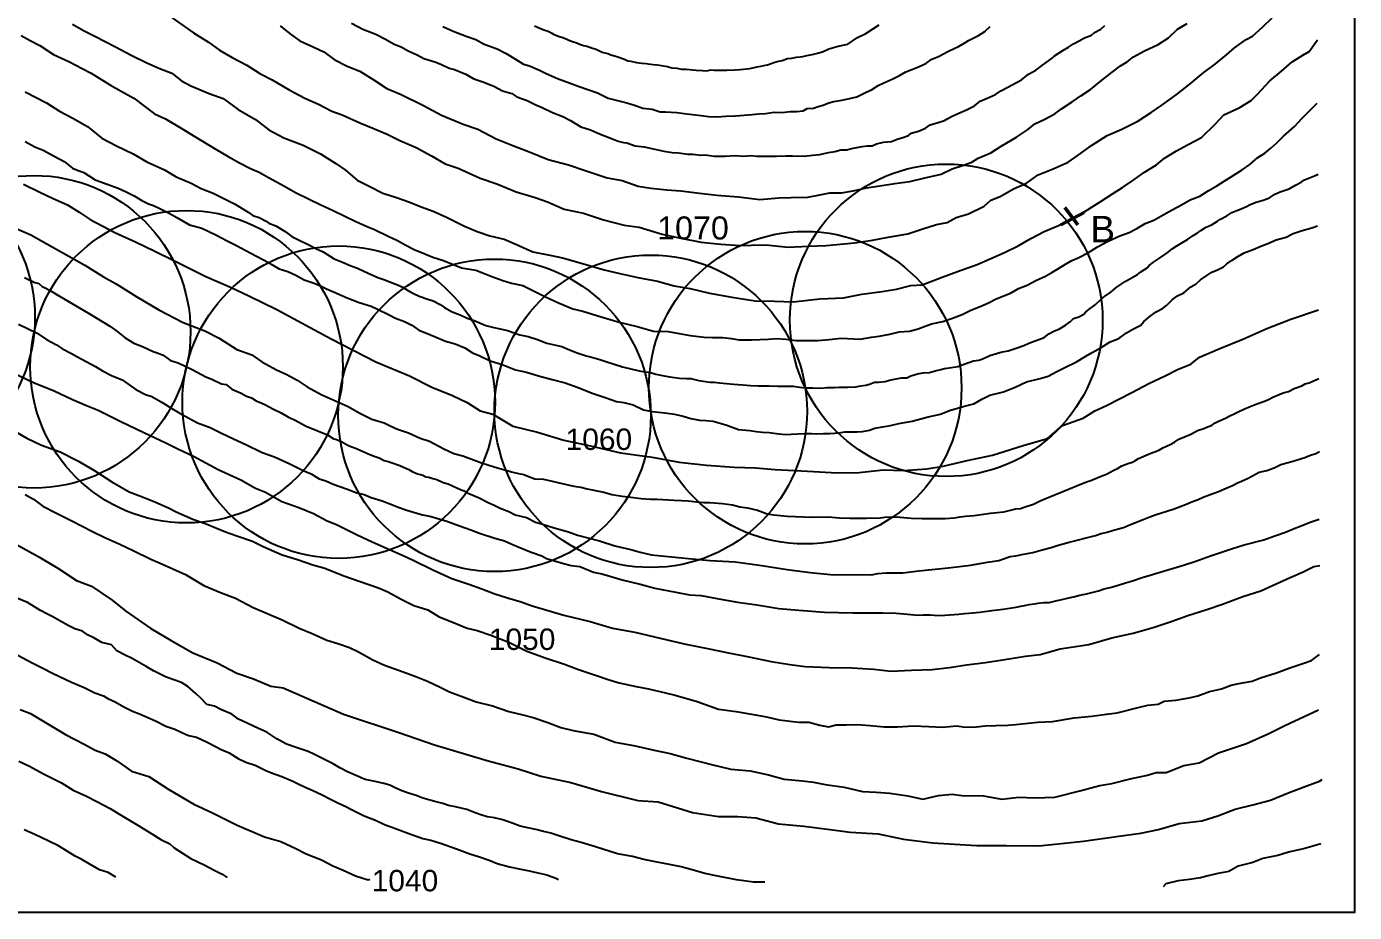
# Model space of a CAD drawing. Header units: millimetres. Extents: x 19067981 to 38137102, y 2652003 to 2652615.
# Drawn here: x 19068186.97 to 19068202.35, y 2652508.86 to 2652519.12 of the extents above; entities that cross this region are included whole.
import ezdxf

# ---------------------------------------------------------------- set-up
doc = ezdxf.new("R2010")
doc.units = ezdxf.units.MM
doc.layers.add('Layer1', color=7, linetype='Continuous', lineweight=50)
doc.styles.get("Standard").update_dxf_attribs({"font": 'arial.ttf'})

msp = doc.modelspace()

# ---------------------------------------------------------------- linework, layer by layer
for points in [[(19068173.826, 2652529.073), (19068202.345, 2652529.073), (19068202.345, 2652508.86), (19068173.826, 2652508.86), (19068173.826, 2652529.073)], [(19068187.498, 2652519.149), (19068187.626, 2652519.077), (19068187.759, 2652519.01), (19068187.999, 2652518.889), (19068188.188, 2652518.789), (19068188.352, 2652518.706), (19068188.501, 2652518.64), (19068188.65, 2652518.582), (19068188.761, 2652518.493), (19068188.871, 2652518.436), (19068189.084, 2652518.348), (19068189.243, 2652518.288), (19068189.42, 2652518.161), (19068189.617, 2652518.047), (19068189.774, 2652517.926), (19068189.947, 2652517.833), (19068190.172, 2652517.747), (19068190.371, 2652517.649), (19068190.548, 2652517.538), (19068190.66, 2652517.46), (19068190.796, 2652517.344), (19068190.943, 2652517.27), (19068191.093, 2652517.192), (19068191.252, 2652517.142), (19068191.395, 2652517.092), (19068191.537, 2652517.035), (19068191.676, 2652516.985), (19068191.831, 2652516.915), (19068192.039, 2652516.811), (19068192.187, 2652516.749), (19068192.334, 2652516.697), (19068192.497, 2652516.659), (19068192.642, 2652516.597), (19068192.83, 2652516.512), (19068193.045, 2652516.472), (19068193.174, 2652516.444), (19068193.406, 2652516.379), (19068193.657, 2652516.305), (19068193.838, 2652516.263), (19068194.045, 2652516.215), (19068194.276, 2652516.174), (19068194.468, 2652516.118), (19068194.651, 2652516.088), (19068194.876, 2652516.033), (19068195.135, 2652515.989), (19068195.404, 2652515.945), (19068195.629, 2652515.941), (19068195.846, 2652515.935), (19068196.156, 2652515.967), (19068196.429, 2652515.979), (19068196.64, 2652516.023), (19068196.875, 2652516.053), (19068197.042, 2652516.081), (19068197.208, 2652516.124), (19068197.341, 2652516.13), (19068197.572, 2652516.22), (19068197.747, 2652516.286), (19068197.976, 2652516.366), (19068198.293, 2652516.506), (19068198.451, 2652516.582), (19068198.598, 2652516.667), (19068198.753, 2652516.747), (19068198.917, 2652516.817), (19068199.076, 2652516.895), (19068199.223, 2652516.979), (19068199.4, 2652517.091), (19068199.545, 2652517.184), (19068199.661, 2652517.258), (19068199.778, 2652517.338), (19068199.915, 2652517.434), (19068200.054, 2652517.522), (19068200.145, 2652517.598), (19068200.283, 2652517.682), (19068200.418, 2652517.755), (19068200.575, 2652517.837), (19068200.731, 2652517.993), (19068200.832, 2652518.1), (19068201.011, 2652518.182), (19068201.15, 2652518.264), (19068201.222, 2652518.34), (19068201.365, 2652518.493), (19068201.5, 2652518.607), (19068201.624, 2652518.713), (19068201.749, 2652518.79), (19068201.821, 2652518.832), (19068201.918, 2652518.968)], [(19068189.906, 2652519.132), (19068190.023, 2652519.033), (19068190.133, 2652518.959), (19068190.293, 2652518.884), (19068190.409, 2652518.83), (19068190.531, 2652518.741), (19068190.682, 2652518.662), (19068190.828, 2652518.604), (19068190.981, 2652518.511), (19068191.138, 2652518.405), (19068191.304, 2652518.334), (19068191.565, 2652518.209), (19068191.774, 2652518.095), (19068192.024, 2652517.993), (19068192.194, 2652517.933), (19068192.404, 2652517.823), (19068192.597, 2652517.746), (19068192.801, 2652517.669), (19068193.008, 2652517.584), (19068193.242, 2652517.522), (19068193.458, 2652517.447), (19068193.691, 2652517.372), (19068193.866, 2652517.34), (19068194.051, 2652517.273), (19068194.197, 2652517.249), (19068194.382, 2652517.23), (19068194.543, 2652517.221), (19068194.761, 2652517.194), (19068194.962, 2652517.168), (19068195.211, 2652517.149), (19068195.459, 2652517.121), (19068195.678, 2652517.138), (19068195.824, 2652517.142), (19068196.017, 2652517.148), (19068196.154, 2652517.174), (19068196.271, 2652517.196), (19068196.406, 2652517.196), (19068196.54, 2652517.221), (19068196.694, 2652517.256), (19068196.847, 2652517.276), (19068197.022, 2652517.304), (19068197.198, 2652517.327), (19068197.356, 2652517.367), (19068197.56, 2652517.413), (19068197.688, 2652517.473), (19068197.816, 2652517.518), (19068197.916, 2652517.55), (19068197.987, 2652517.596), (19068198.133, 2652517.66), (19068198.255, 2652517.738), (19068198.433, 2652517.843), (19068198.558, 2652517.925), (19068198.642, 2652517.994), (19068198.753, 2652518.047), (19068198.874, 2652518.112), (19068198.951, 2652518.168), (19068199.078, 2652518.25), (19068199.177, 2652518.32), (19068199.287, 2652518.395), (19068199.398, 2652518.481), (19068199.538, 2652518.594), (19068199.635, 2652518.667), (19068199.715, 2652518.712), (19068199.786, 2652518.772), (19068199.914, 2652518.84), (19068200.073, 2652518.915), (19068200.192, 2652518.993), (19068200.297, 2652519.092), (19068200.409, 2652519.157)], [(19068190.729, 2652519.161), (19068190.862, 2652519.093), (19068191.013, 2652519.034), (19068191.125, 2652518.975), (19068191.226, 2652518.919), (19068191.304, 2652518.887), (19068191.387, 2652518.843), (19068191.49, 2652518.795), (19068191.567, 2652518.754), (19068191.695, 2652518.714), (19068191.767, 2652518.688), (19068191.862, 2652518.642), (19068191.923, 2652518.624), (19068192.054, 2652518.572), (19068192.149, 2652518.516), (19068192.251, 2652518.481), (19068192.378, 2652518.431), (19068192.478, 2652518.377), (19068192.589, 2652518.346), (19068192.644, 2652518.308), (19068192.765, 2652518.264), (19068192.865, 2652518.217), (19068192.937, 2652518.184), (19068193.057, 2652518.126), (19068193.178, 2652518.081), (19068193.266, 2652518.034), (19068193.388, 2652517.959), (19068193.498, 2652517.926), (19068193.602, 2652517.878), (19068193.742, 2652517.825), (19068193.82, 2652517.796), (19068193.881, 2652517.778), (19068193.92, 2652517.774), (19068194.016, 2652517.742), (19068194.119, 2652517.728), (19068194.245, 2652517.701), (19068194.348, 2652517.68), (19068194.445, 2652517.662), (19068194.519, 2652517.66), (19068194.624, 2652517.643), (19068194.685, 2652517.643), (19068194.777, 2652517.634), (19068194.826, 2652517.635), (19068194.93, 2652517.623), (19068195.058, 2652517.623), (19068195.17, 2652517.628), (19068195.275, 2652517.622), (19068195.357, 2652517.629), (19068195.423, 2652517.62), (19068195.542, 2652517.623), (19068195.652, 2652517.621), (19068195.765, 2652517.626), (19068195.837, 2652517.625), (19068195.972, 2652517.621), (19068196.069, 2652517.632), (19068196.154, 2652517.641), (19068196.256, 2652517.662), (19068196.329, 2652517.677), (19068196.398, 2652517.693), (19068196.466, 2652517.695), (19068196.52, 2652517.71), (19068196.581, 2652517.721), (19068196.643, 2652517.734), (19068196.703, 2652517.74), (19068196.76, 2652517.74), (19068196.809, 2652517.764), (19068196.891, 2652517.782), (19068196.984, 2652517.79), (19068197.051, 2652517.818), (19068197.117, 2652517.838), (19068197.18, 2652517.861), (19068197.213, 2652517.889), (19068197.295, 2652517.909), (19068197.376, 2652517.944), (19068197.431, 2652517.985), (19068197.523, 2652518.012), (19068197.596, 2652518.035), (19068197.637, 2652518.058), (19068197.685, 2652518.083), (19068197.763, 2652518.118), (19068197.852, 2652518.159), (19068197.944, 2652518.206), (19068198.011, 2652518.259), (19068198.066, 2652518.281), (19068198.117, 2652518.305), (19068198.189, 2652518.335), (19068198.251, 2652518.379), (19068198.333, 2652518.419), (19068198.382, 2652518.447), (19068198.489, 2652518.507), (19068198.57, 2652518.57), (19068198.654, 2652518.619), (19068198.732, 2652518.677), (19068198.802, 2652518.725), (19068198.847, 2652518.759), (19068198.873, 2652518.783), (19068198.967, 2652518.845), (19068199.032, 2652518.884), (19068199.093, 2652518.921), (19068199.157, 2652518.957), (19068199.219, 2652518.99), (19068199.302, 2652519.024), (19068199.335, 2652519.055), (19068199.408, 2652519.092), (19068199.455, 2652519.134)], [(19068186.907, 2652519.019), (19068187.009, 2652518.96), (19068187.12, 2652518.903), (19068187.28, 2652518.798), (19068187.463, 2652518.715), (19068187.613, 2652518.636), (19068187.714, 2652518.582), (19068187.94, 2652518.443), (19068188.065, 2652518.375), (19068188.211, 2652518.293), (19068188.448, 2652518.11), (19068188.577, 2652518.053), (19068188.757, 2652517.947), (19068188.928, 2652517.842), (19068189.151, 2652517.706), (19068189.303, 2652517.617), (19068189.433, 2652517.542), (19068189.561, 2652517.477), (19068189.66, 2652517.434), (19068189.771, 2652517.373), (19068189.955, 2652517.273), (19068190.084, 2652517.199), (19068190.24, 2652517.123), (19068190.367, 2652517.06), (19068190.518, 2652516.993), (19068190.779, 2652516.864), (19068190.918, 2652516.804), (19068190.997, 2652516.773), (19068191.154, 2652516.693), (19068191.262, 2652516.644), (19068191.361, 2652516.592), (19068191.458, 2652516.54), (19068191.58, 2652516.49), (19068191.674, 2652516.452), (19068191.796, 2652516.411), (19068192.004, 2652516.328), (19068192.172, 2652516.3), (19068192.259, 2652516.267), (19068192.356, 2652516.227), (19068192.485, 2652516.181), (19068192.584, 2652516.149), (19068192.713, 2652516.122), (19068192.846, 2652516.056), (19068192.978, 2652515.992), (19068193.127, 2652515.922), (19068193.294, 2652515.853), (19068193.411, 2652515.827), (19068193.623, 2652515.76), (19068193.831, 2652515.697), (19068194.037, 2652515.648), (19068194.229, 2652515.593), (19068194.399, 2652515.591), (19068194.653, 2652515.545), (19068194.813, 2652515.524), (19068194.912, 2652515.521), (19068195.03, 2652515.52), (19068195.131, 2652515.51), (19068195.219, 2652515.494), (19068195.363, 2652515.493), (19068195.561, 2652515.503), (19068195.649, 2652515.51), (19068195.759, 2652515.502), (19068195.879, 2652515.485), (19068195.992, 2652515.486), (19068196.13, 2652515.487), (19068196.261, 2652515.499), (19068196.4, 2652515.513), (19068196.621, 2652515.5), (19068196.751, 2652515.525), (19068196.841, 2652515.537), (19068196.964, 2652515.559), (19068197.074, 2652515.585), (19068197.191, 2652515.595), (19068197.294, 2652515.621), (19068197.374, 2652515.653), (19068197.447, 2652515.68), (19068197.577, 2652515.705), (19068197.692, 2652515.745), (19068197.804, 2652515.786), (19068197.901, 2652515.839), (19068198.01, 2652515.878), (19068198.109, 2652515.924), (19068198.197, 2652515.969), (19068198.362, 2652516.035), (19068198.456, 2652516.088), (19068198.556, 2652516.125), (19068198.665, 2652516.183), (19068198.76, 2652516.226), (19068198.842, 2652516.272), (19068198.917, 2652516.319), (19068198.998, 2652516.371), (19068199.074, 2652516.411), (19068199.145, 2652516.442), (19068199.264, 2652516.504), (19068199.371, 2652516.571), (19068199.494, 2652516.635), (19068199.63, 2652516.698), (19068199.736, 2652516.735), (19068199.826, 2652516.783), (19068199.922, 2652516.843), (19068200.022, 2652516.879), (19068200.102, 2652516.926), (19068200.234, 2652517.001), (19068200.344, 2652517.059), (19068200.443, 2652517.115), (19068200.555, 2652517.158), (19068200.653, 2652517.221), (19068200.752, 2652517.276), (19068200.836, 2652517.333), (19068200.93, 2652517.389), (19068201.046, 2652517.464), (19068201.132, 2652517.526), (19068201.227, 2652517.607), (19068201.306, 2652517.657), (19068201.376, 2652517.713), (19068201.448, 2652517.776), (19068201.525, 2652517.853), (19068201.652, 2652517.964), (19068201.741, 2652518.06), (19068201.817, 2652518.139), (19068201.915, 2652518.234)], [(19068191.789, 2652519.124), (19068191.909, 2652519.068), (19068192.059, 2652519.012), (19068192.169, 2652518.972), (19068192.268, 2652518.918), (19068192.416, 2652518.864), (19068192.522, 2652518.81), (19068192.628, 2652518.745), (19068192.722, 2652518.688), (19068192.791, 2652518.667), (19068192.906, 2652518.616), (19068192.985, 2652518.579), (19068193.118, 2652518.521), (19068193.261, 2652518.465), (19068193.369, 2652518.429), (19068193.469, 2652518.394), (19068193.578, 2652518.353), (19068193.658, 2652518.315), (19068193.701, 2652518.293), (19068193.794, 2652518.268), (19068193.921, 2652518.237), (19068194.021, 2652518.209), (19068194.103, 2652518.179), (19068194.211, 2652518.164), (19068194.304, 2652518.135), (19068194.365, 2652518.135), (19068194.499, 2652518.125), (19068194.613, 2652518.11), (19068194.781, 2652518.091), (19068194.865, 2652518.082), (19068194.96, 2652518.078), (19068195.066, 2652518.083), (19068195.177, 2652518.088), (19068195.276, 2652518.097), (19068195.369, 2652518.105), (19068195.448, 2652518.11), (19068195.524, 2652518.116), (19068195.625, 2652518.132), (19068195.716, 2652518.128), (19068195.809, 2652518.139), (19068195.887, 2652518.14), (19068195.962, 2652518.146), (19068196.007, 2652518.173), (19068196.08, 2652518.179), (19068196.136, 2652518.197), (19068196.192, 2652518.212), (19068196.246, 2652518.234), (19068196.314, 2652518.255), (19068196.39, 2652518.266), (19068196.484, 2652518.285), (19068196.581, 2652518.307), (19068196.69, 2652518.363), (19068196.754, 2652518.39), (19068196.831, 2652518.439), (19068196.897, 2652518.472), (19068196.999, 2652518.518), (19068197.077, 2652518.556), (19068197.149, 2652518.599), (19068197.219, 2652518.625), (19068197.297, 2652518.657), (19068197.383, 2652518.694), (19068197.451, 2652518.745), (19068197.527, 2652518.774), (19068197.588, 2652518.808), (19068197.643, 2652518.837), (19068197.711, 2652518.87), (19068197.76, 2652518.893), (19068197.834, 2652518.932), (19068197.875, 2652518.962), (19068197.938, 2652518.99), (19068197.993, 2652519.02), (19068198.066, 2652519.067), (19068198.127, 2652519.124)], [(19068192.849, 2652519.129), (19068192.875, 2652519.118), (19068192.918, 2652519.101), (19068192.971, 2652519.082), (19068192.997, 2652519.071), (19068193.022, 2652519.06), (19068193.051, 2652519.046), (19068193.071, 2652519.036), (19068193.134, 2652519.008), (19068193.167, 2652518.998), (19068193.215, 2652518.982), (19068193.238, 2652518.97), (19068193.267, 2652518.959), (19068193.302, 2652518.947), (19068193.328, 2652518.938), (19068193.382, 2652518.916), (19068193.418, 2652518.904), (19068193.446, 2652518.898), (19068193.492, 2652518.883), (19068193.521, 2652518.872), (19068193.553, 2652518.865), (19068193.58, 2652518.854), (19068193.633, 2652518.827), (19068193.663, 2652518.817), (19068193.7, 2652518.81), (19068193.734, 2652518.796), (19068193.776, 2652518.784), (19068193.803, 2652518.776), (19068193.881, 2652518.747), (19068193.906, 2652518.736), (19068193.931, 2652518.725), (19068193.966, 2652518.721), (19068194.032, 2652518.706), (19068194.06, 2652518.704), (19068194.094, 2652518.698), (19068194.142, 2652518.695), (19068194.168, 2652518.691), (19068194.223, 2652518.684), (19068194.269, 2652518.679), (19068194.297, 2652518.674), (19068194.39, 2652518.658), (19068194.44, 2652518.646), (19068194.497, 2652518.64), (19068194.554, 2652518.629), (19068194.607, 2652518.628), (19068194.723, 2652518.619), (19068194.795, 2652518.613), (19068194.846, 2652518.61), (19068194.891, 2652518.621), (19068194.929, 2652518.619), (19068195.078, 2652518.618), (19068195.168, 2652518.621), (19068195.23, 2652518.625), (19068195.345, 2652518.635), (19068195.429, 2652518.654), (19068195.47, 2652518.665), (19068195.506, 2652518.67), (19068195.548, 2652518.68), (19068195.59, 2652518.695), (19068195.609, 2652518.703), (19068195.66, 2652518.719), (19068195.718, 2652518.73), (19068195.778, 2652518.751), (19068195.829, 2652518.757), (19068195.882, 2652518.766), (19068195.928, 2652518.77), (19068195.958, 2652518.774), (19068196.005, 2652518.787), (19068196.066, 2652518.798), (19068196.127, 2652518.813), (19068196.185, 2652518.828), (19068196.259, 2652518.866), (19068196.365, 2652518.897), (19068196.479, 2652518.918), (19068196.592, 2652518.994), (19068196.687, 2652519.041), (19068196.776, 2652519.1), (19068196.841, 2652519.141)], [(19068186.951, 2652518.366), (19068187.199, 2652518.237), (19068187.349, 2652518.143), (19068187.502, 2652518.063), (19068187.673, 2652517.965), (19068187.841, 2652517.829), (19068188.008, 2652517.74), (19068188.203, 2652517.649), (19068188.361, 2652517.556), (19068188.565, 2652517.461), (19068188.701, 2652517.38), (19068188.873, 2652517.307), (19068188.988, 2652517.245), (19068189.13, 2652517.192), (19068189.274, 2652517.12), (19068189.383, 2652517.066), (19068189.466, 2652517.015), (19068189.534, 2652516.973), (19068189.588, 2652516.935), (19068189.662, 2652516.91), (19068189.734, 2652516.872), (19068189.774, 2652516.846), (19068189.854, 2652516.813), (19068189.963, 2652516.747), (19068190.039, 2652516.692), (19068190.111, 2652516.654), (19068190.23, 2652516.599), (19068190.324, 2652516.549), (19068190.401, 2652516.511), (19068190.528, 2652516.433), (19068190.626, 2652516.395), (19068190.716, 2652516.354), (19068190.801, 2652516.323), (19068190.873, 2652516.288), (19068190.957, 2652516.25), (19068191.037, 2652516.216), (19068191.104, 2652516.193), (19068191.192, 2652516.156), (19068191.264, 2652516.13), (19068191.325, 2652516.104), (19068191.381, 2652516.069), (19068191.44, 2652516.035), (19068191.513, 2652515.999), (19068191.615, 2652515.965), (19068191.678, 2652515.946), (19068191.759, 2652515.904), (19068191.809, 2652515.869), (19068191.895, 2652515.818), (19068191.989, 2652515.784), (19068192.069, 2652515.744), (19068192.15, 2652515.716), (19068192.286, 2652515.66), (19068192.379, 2652515.638), (19068192.454, 2652515.621), (19068192.536, 2652515.602), (19068192.681, 2652515.553), (19068192.777, 2652515.532), (19068192.885, 2652515.496), (19068192.991, 2652515.456), (19068193.166, 2652515.418), (19068193.256, 2652515.378), (19068193.344, 2652515.344), (19068193.447, 2652515.307), (19068193.525, 2652515.288), (19068193.608, 2652515.267), (19068193.688, 2652515.24), (19068193.761, 2652515.217), (19068193.869, 2652515.182), (19068193.982, 2652515.155), (19068194.083, 2652515.131), (19068194.192, 2652515.117), (19068194.253, 2652515.097), (19068194.353, 2652515.078), (19068194.416, 2652515.064), (19068194.529, 2652515.049), (19068194.605, 2652515.046), (19068194.661, 2652515.044), (19068194.752, 2652515.021), (19068194.881, 2652515.004), (19068194.932, 2652515.003), (19068194.992, 2652514.995), (19068195.075, 2652514.987), (19068195.155, 2652514.98), (19068195.263, 2652514.971), (19068195.35, 2652514.965), (19068195.441, 2652514.96), (19068195.525, 2652514.961), (19068195.567, 2652514.96), (19068195.668, 2652514.958), (19068195.754, 2652514.957), (19068195.85, 2652514.957), (19068195.917, 2652514.944), (19068195.984, 2652514.939), (19068196.074, 2652514.936), (19068196.166, 2652514.933), (19068196.238, 2652514.943), (19068196.324, 2652514.941), (19068196.377, 2652514.944), (19068196.478, 2652514.945), (19068196.571, 2652514.948), (19068196.627, 2652514.961), (19068196.686, 2652514.97), (19068196.728, 2652514.981), (19068196.787, 2652515.003), (19068196.835, 2652515.002), (19068196.909, 2652515.009), (19068196.962, 2652515.026), (19068197.017, 2652515.037), (19068197.1, 2652515.053), (19068197.162, 2652515.055), (19068197.206, 2652515.078), (19068197.285, 2652515.1), (19068197.345, 2652515.11), (19068197.424, 2652515.116), (19068197.49, 2652515.136), (19068197.556, 2652515.151), (19068197.599, 2652515.163), (19068197.68, 2652515.172), (19068197.754, 2652515.186), (19068197.815, 2652515.209), (19068197.878, 2652515.23), (19068197.934, 2652515.252), (19068197.994, 2652515.258), (19068198.05, 2652515.277), (19068198.123, 2652515.311), (19068198.2, 2652515.334), (19068198.266, 2652515.353), (19068198.336, 2652515.367), (19068198.44, 2652515.401), (19068198.517, 2652515.429), (19068198.567, 2652515.452), (19068198.607, 2652515.468), (19068198.691, 2652515.497), (19068198.753, 2652515.519), (19068198.807, 2652515.564), (19068198.863, 2652515.592), (19068198.929, 2652515.622), (19068198.999, 2652515.663), (19068199.052, 2652515.703), (19068199.093, 2652515.741), (19068199.154, 2652515.76), (19068199.213, 2652515.792), (19068199.233, 2652515.816), (19068199.284, 2652515.855), (19068199.341, 2652515.899), (19068199.411, 2652515.966), (19068199.452, 2652515.997), (19068199.525, 2652516.047), (19068199.583, 2652516.096), (19068199.644, 2652516.138), (19068199.691, 2652516.169), (19068199.771, 2652516.215), (19068199.834, 2652516.25), (19068199.87, 2652516.282), (19068199.943, 2652516.329), (19068199.966, 2652516.356), (19068200.02, 2652516.392), (19068200.087, 2652516.439), (19068200.148, 2652516.482), (19068200.189, 2652516.51), (19068200.234, 2652516.546), (19068200.29, 2652516.582), (19068200.348, 2652516.616), (19068200.411, 2652516.657), (19068200.478, 2652516.702), (19068200.525, 2652516.728), (19068200.565, 2652516.76), (19068200.621, 2652516.796), (19068200.698, 2652516.831), (19068200.76, 2652516.867), (19068200.794, 2652516.892), (19068200.867, 2652516.929), (19068200.924, 2652516.969), (19068200.982, 2652516.99), (19068201.035, 2652517.011), (19068201.097, 2652517.039), (19068201.136, 2652517.062), (19068201.206, 2652517.088), (19068201.289, 2652517.112), (19068201.361, 2652517.139), (19068201.425, 2652517.182), (19068201.485, 2652517.207), (19068201.588, 2652517.244), (19068201.664, 2652517.285), (19068201.729, 2652517.319), (19068201.766, 2652517.348), (19068201.883, 2652517.392), (19068201.925, 2652517.413)], [(19068186.953, 2652517.79), (19068187.065, 2652517.729), (19068187.159, 2652517.69), (19068187.297, 2652517.616), (19068187.403, 2652517.558), (19068187.501, 2652517.483), (19068187.567, 2652517.456), (19068187.632, 2652517.431), (19068187.764, 2652517.347), (19068187.901, 2652517.295), (19068188.029, 2652517.249), (19068188.115, 2652517.21), (19068188.213, 2652517.161), (19068188.303, 2652517.108), (19068188.38, 2652517.069), (19068188.436, 2652517.049), (19068188.51, 2652517.014), (19068188.612, 2652516.964), (19068188.706, 2652516.911), (19068188.853, 2652516.826), (19068188.996, 2652516.788), (19068189.159, 2652516.71), (19068189.291, 2652516.64), (19068189.392, 2652516.592), (19068189.506, 2652516.529), (19068189.621, 2652516.465), (19068189.728, 2652516.414), (19068189.809, 2652516.367), (19068189.894, 2652516.315), (19068189.992, 2652516.284), (19068190.087, 2652516.242), (19068190.183, 2652516.19), (19068190.3, 2652516.148), (19068190.378, 2652516.117), (19068190.44, 2652516.083), (19068190.521, 2652516.049), (19068190.679, 2652515.98), (19068190.82, 2652515.926), (19068190.96, 2652515.884), (19068191.033, 2652515.847), (19068191.158, 2652515.786), (19068191.242, 2652515.745), (19068191.345, 2652515.707), (19068191.429, 2652515.665), (19068191.512, 2652515.606), (19068191.6, 2652515.57), (19068191.692, 2652515.532), (19068191.819, 2652515.479), (19068191.931, 2652515.446), (19068192.043, 2652515.399), (19068192.13, 2652515.343), (19068192.218, 2652515.308), (19068192.335, 2652515.25), (19068192.427, 2652515.224), (19068192.495, 2652515.199), (19068192.629, 2652515.146), (19068192.756, 2652515.12), (19068192.895, 2652515.076), (19068193.053, 2652515.035), (19068193.206, 2652514.996), (19068193.357, 2652514.941), (19068193.518, 2652514.875), (19068193.668, 2652514.827), (19068193.798, 2652514.781), (19068193.886, 2652514.767), (19068193.991, 2652514.739), (19068194.112, 2652514.683), (19068194.214, 2652514.662), (19068194.358, 2652514.646), (19068194.47, 2652514.631), (19068194.572, 2652514.608), (19068194.659, 2652514.583), (19068194.762, 2652514.561), (19068194.837, 2652514.558), (19068194.917, 2652514.552), (19068195.077, 2652514.504), (19068195.214, 2652514.454), (19068195.343, 2652514.444), (19068195.416, 2652514.433), (19068195.491, 2652514.423), (19068195.566, 2652514.419), (19068195.68, 2652514.406), (19068195.761, 2652514.395), (19068195.824, 2652514.4), (19068195.899, 2652514.405), (19068195.982, 2652514.408), (19068196.058, 2652514.407), (19068196.11, 2652514.404), (19068196.198, 2652514.41), (19068196.269, 2652514.409), (19068196.378, 2652514.417), (19068196.445, 2652514.428), (19068196.512, 2652514.426), (19068196.585, 2652514.427), (19068196.648, 2652514.433), (19068196.729, 2652514.446), (19068196.792, 2652514.472), (19068196.881, 2652514.486), (19068196.973, 2652514.501), (19068197.068, 2652514.525), (19068197.223, 2652514.551), (19068197.407, 2652514.601), (19068197.552, 2652514.632), (19068197.654, 2652514.673), (19068197.814, 2652514.722), (19068197.936, 2652514.751), (19068198.029, 2652514.806), (19068198.123, 2652514.851), (19068198.281, 2652514.89), (19068198.415, 2652514.944), (19068198.548, 2652515.007), (19068198.705, 2652515.044), (19068198.799, 2652515.071), (19068198.9, 2652515.128), (19068198.991, 2652515.174), (19068199.127, 2652515.24), (19068199.233, 2652515.305), (19068199.307, 2652515.346), (19068199.411, 2652515.406), (19068199.518, 2652515.469), (19068199.616, 2652515.508), (19068199.707, 2652515.573), (19068199.788, 2652515.622), (19068199.871, 2652515.665), (19068199.906, 2652515.706), (19068199.981, 2652515.769), (19068200.048, 2652515.819), (19068200.121, 2652515.856), (19068200.169, 2652515.89), (19068200.235, 2652515.956), (19068200.297, 2652516.002), (19068200.371, 2652516.038), (19068200.449, 2652516.106), (19068200.514, 2652516.142), (19068200.564, 2652516.189), (19068200.635, 2652516.239), (19068200.693, 2652516.279), (19068200.76, 2652516.306), (19068200.829, 2652516.341), (19068200.867, 2652516.373), (19068200.928, 2652516.416), (19068200.996, 2652516.457), (19068201.069, 2652516.5), (19068201.174, 2652516.541), (19068201.263, 2652516.577), (19068201.342, 2652516.61), (19068201.439, 2652516.65), (19068201.555, 2652516.681), (19068201.637, 2652516.724), (19068201.74, 2652516.761), (19068201.85, 2652516.79), (19068201.917, 2652516.813)], [(19068186.778, 2652516.814), (19068187.019, 2652516.711), (19068187.265, 2652516.571), (19068187.456, 2652516.463), (19068187.642, 2652516.36), (19068187.857, 2652516.223), (19068188.006, 2652516.142), (19068188.246, 2652515.991), (19068188.501, 2652515.842), (19068188.782, 2652515.696), (19068189.034, 2652515.599), (19068189.198, 2652515.514), (19068189.402, 2652515.383), (19068189.576, 2652515.32), (19068189.691, 2652515.24), (19068189.863, 2652515.146), (19068189.983, 2652515.091), (19068190.1, 2652515.025), (19068190.218, 2652514.948), (19068190.378, 2652514.86), (19068190.692, 2652514.723), (19068190.82, 2652514.649), (19068190.967, 2652514.575), (19068191.107, 2652514.532), (19068191.18, 2652514.499), (19068191.263, 2652514.457), (19068191.391, 2652514.415), (19068191.527, 2652514.356), (19068191.633, 2652514.318), (19068191.8, 2652514.231), (19068191.916, 2652514.178), (19068192.02, 2652514.148), (19068192.145, 2652514.104), (19068192.237, 2652514.067), (19068192.384, 2652514.023), (19068192.583, 2652513.963), (19068192.666, 2652513.946), (19068192.727, 2652513.934), (19068192.792, 2652513.905), (19068192.854, 2652513.883), (19068192.955, 2652513.878), (19068193.221, 2652513.819), (19068193.305, 2652513.799), (19068193.387, 2652513.785), (19068193.46, 2652513.767), (19068193.654, 2652513.729), (19068193.744, 2652513.701), (19068193.866, 2652513.681), (19068193.967, 2652513.672), (19068194.086, 2652513.656), (19068194.192, 2652513.647), (19068194.269, 2652513.647), (19068194.466, 2652513.635), (19068194.551, 2652513.634), (19068194.631, 2652513.63), (19068194.731, 2652513.617), (19068194.81, 2652513.608), (19068194.882, 2652513.608), (19068195.028, 2652513.596), (19068195.144, 2652513.582), (19068195.229, 2652513.558), (19068195.317, 2652513.548), (19068195.432, 2652513.522), (19068195.546, 2652513.477), (19068195.622, 2652513.465), (19068195.776, 2652513.452), (19068196.059, 2652513.44), (19068196.256, 2652513.442), (19068196.378, 2652513.431), (19068196.501, 2652513.427), (19068196.604, 2652513.428), (19068196.693, 2652513.429), (19068196.853, 2652513.432), (19068196.906, 2652513.44), (19068197.041, 2652513.442), (19068197.213, 2652513.427), (19068197.337, 2652513.423), (19068197.537, 2652513.424), (19068197.604, 2652513.425), (19068197.709, 2652513.432), (19068197.778, 2652513.443), (19068197.84, 2652513.45), (19068197.943, 2652513.46), (19068198.132, 2652513.486), (19068198.284, 2652513.501), (19068198.422, 2652513.536), (19068198.479, 2652513.541), (19068198.531, 2652513.558), (19068198.629, 2652513.59), (19068198.706, 2652513.629), (19068198.778, 2652513.658), (19068198.968, 2652513.736), (19068199.183, 2652513.825), (19068199.254, 2652513.851), (19068199.293, 2652513.864), (19068199.392, 2652513.905), (19068199.432, 2652513.921), (19068199.475, 2652513.938), (19068199.559, 2652513.982), (19068199.603, 2652514.003), (19068199.653, 2652514.034), (19068199.731, 2652514.064), (19068199.773, 2652514.077), (19068199.802, 2652514.092), (19068199.845, 2652514.119), (19068199.961, 2652514.17), (19068200.005, 2652514.187), (19068200.035, 2652514.198), (19068200.086, 2652514.22), (19068200.128, 2652514.244), (19068200.211, 2652514.281), (19068200.26, 2652514.309), (19068200.313, 2652514.342), (19068200.379, 2652514.369), (19068200.452, 2652514.4), (19068200.502, 2652514.429), (19068200.526, 2652514.444), (19068200.602, 2652514.466), (19068200.643, 2652514.484), (19068200.688, 2652514.501), (19068200.731, 2652514.532), (19068200.756, 2652514.545), (19068200.799, 2652514.562), (19068200.826, 2652514.573), (19068200.858, 2652514.591), (19068200.895, 2652514.609), (19068200.959, 2652514.64), (19068200.999, 2652514.661), (19068201.065, 2652514.691), (19068201.138, 2652514.722), (19068201.176, 2652514.738), (19068201.237, 2652514.758), (19068201.314, 2652514.787), (19068201.358, 2652514.807), (19068201.401, 2652514.828), (19068201.472, 2652514.859), (19068201.518, 2652514.88), (19068201.58, 2652514.896), (19068201.649, 2652514.929), (19068201.735, 2652514.959), (19068201.776, 2652514.985), (19068201.79, 2652514.988), (19068201.821, 2652514.997), (19068201.856, 2652515.012), (19068201.932, 2652515.046)], [(19068186.942, 2652516.217), (19068187.063, 2652516.156), (19068187.109, 2652516.145), (19068187.148, 2652516.11), (19068187.192, 2652516.093), (19068187.26, 2652516.054), (19068187.328, 2652516.011), (19068187.527, 2652515.896), (19068187.684, 2652515.801), (19068187.933, 2652515.651), (19068188.013, 2652515.592), (19068188.109, 2652515.517), (19068188.21, 2652515.454), (19068188.31, 2652515.416), (19068188.434, 2652515.358), (19068188.492, 2652515.339), (19068188.551, 2652515.316), (19068188.636, 2652515.254), (19068188.673, 2652515.244), (19068188.722, 2652515.228), (19068188.798, 2652515.193), (19068188.894, 2652515.146), (19068189.042, 2652515.064), (19068189.114, 2652515.038), (19068189.224, 2652514.985), (19068189.281, 2652514.977), (19068189.346, 2652514.922), (19068189.452, 2652514.876), (19068189.516, 2652514.842), (19068189.573, 2652514.821), (19068189.625, 2652514.787), (19068189.694, 2652514.758), (19068189.733, 2652514.741), (19068189.819, 2652514.694), (19068189.915, 2652514.647), (19068190, 2652514.599), (19068190.071, 2652514.566), (19068190.207, 2652514.494), (19068190.453, 2652514.394), (19068190.518, 2652514.352), (19068190.568, 2652514.336), (19068190.635, 2652514.303), (19068190.689, 2652514.273), (19068190.723, 2652514.259), (19068190.787, 2652514.233), (19068190.84, 2652514.212), (19068190.941, 2652514.165), (19068191.003, 2652514.141), (19068191.052, 2652514.126), (19068191.108, 2652514.097), (19068191.155, 2652514.085), (19068191.201, 2652514.067), (19068191.29, 2652514.039), (19068191.334, 2652514.02), (19068191.394, 2652513.992), (19068191.433, 2652513.97), (19068191.493, 2652513.943), (19068191.556, 2652513.927), (19068191.592, 2652513.906), (19068191.628, 2652513.903), (19068191.672, 2652513.889), (19068191.72, 2652513.875), (19068191.793, 2652513.84), (19068191.851, 2652513.824), (19068191.902, 2652513.803), (19068191.952, 2652513.781), (19068191.999, 2652513.756), (19068192.036, 2652513.744), (19068192.063, 2652513.729), (19068192.089, 2652513.715), (19068192.209, 2652513.665), (19068192.312, 2652513.61), (19068192.381, 2652513.58), (19068192.454, 2652513.544), (19068192.552, 2652513.503), (19068192.626, 2652513.466), (19068192.757, 2652513.434), (19068192.862, 2652513.381), (19068192.931, 2652513.363), (19068193.077, 2652513.317), (19068193.242, 2652513.271), (19068193.349, 2652513.232), (19068193.602, 2652513.166), (19068193.78, 2652513.109), (19068193.965, 2652513.063), (19068194.073, 2652513.035), (19068194.203, 2652513.003), (19068194.632, 2652512.962), (19068194.883, 2652512.939), (19068195.172, 2652512.923), (19068195.455, 2652512.882), (19068195.774, 2652512.833), (19068196.044, 2652512.799), (19068196.278, 2652512.776), (19068196.754, 2652512.772), (19068196.824, 2652512.785), (19068196.922, 2652512.795), (19068197.115, 2652512.796), (19068197.301, 2652512.816), (19068197.414, 2652512.831), (19068197.565, 2652512.843), (19068197.676, 2652512.855), (19068197.899, 2652512.884), (19068198.097, 2652512.917), (19068198.227, 2652512.937), (19068198.359, 2652512.982), (19068198.425, 2652512.992), (19068198.494, 2652513.006), (19068198.621, 2652513.03), (19068198.729, 2652513.06), (19068198.833, 2652513.088), (19068198.903, 2652513.111), (19068199.041, 2652513.149), (19068199.347, 2652513.227), (19068199.412, 2652513.252), (19068199.48, 2652513.265), (19068199.556, 2652513.287), (19068199.612, 2652513.303), (19068199.681, 2652513.324), (19068199.732, 2652513.345), (19068199.898, 2652513.413), (19068199.976, 2652513.443), (19068200.05, 2652513.47), (19068200.173, 2652513.509), (19068200.257, 2652513.537), (19068200.407, 2652513.594), (19068200.451, 2652513.614), (19068200.537, 2652513.645), (19068200.601, 2652513.673), (19068200.769, 2652513.738), (19068200.858, 2652513.775), (19068200.934, 2652513.808), (19068200.991, 2652513.838), (19068201.036, 2652513.858), (19068201.113, 2652513.891), (19068201.243, 2652513.959), (19068201.33, 2652513.979), (19068201.415, 2652514.01), (19068201.494, 2652514.048), (19068201.561, 2652514.067), (19068201.619, 2652514.084), (19068201.771, 2652514.132), (19068201.824, 2652514.154), (19068201.897, 2652514.177), (19068201.939, 2652514.201)], [(19068186.874, 2652515.675), (19068187.092, 2652515.569), (19068187.198, 2652515.499), (19068187.314, 2652515.435), (19068187.382, 2652515.391), (19068187.489, 2652515.335), (19068187.551, 2652515.3), (19068187.767, 2652515.184), (19068187.848, 2652515.134), (19068187.952, 2652515.079), (19068188.076, 2652515.029), (19068188.232, 2652514.92), (19068188.345, 2652514.859), (19068188.418, 2652514.838), (19068188.544, 2652514.763), (19068188.649, 2652514.697), (19068188.717, 2652514.659), (19068188.803, 2652514.608), (19068188.949, 2652514.533), (19068189.092, 2652514.477), (19068189.217, 2652514.415), (19068189.363, 2652514.345), (19068189.507, 2652514.281), (19068189.696, 2652514.19), (19068189.838, 2652514.14), (19068190.016, 2652514.059), (19068190.169, 2652513.981), (19068190.265, 2652513.94), (19068190.355, 2652513.885), (19068190.432, 2652513.862), (19068190.518, 2652513.823), (19068190.672, 2652513.766), (19068190.793, 2652513.721), (19068190.877, 2652513.7), (19068190.959, 2652513.666), (19068191.084, 2652513.629), (19068191.204, 2652513.582), (19068191.271, 2652513.555), (19068191.373, 2652513.522), (19068191.552, 2652513.466), (19068191.636, 2652513.45), (19068191.833, 2652513.393), (19068191.982, 2652513.338), (19068192.114, 2652513.291), (19068192.214, 2652513.255), (19068192.391, 2652513.197), (19068192.503, 2652513.164), (19068192.589, 2652513.125), (19068192.662, 2652513.094), (19068192.81, 2652513.032), (19068192.934, 2652512.99), (19068192.987, 2652512.962), (19068193.041, 2652512.945), (19068193.184, 2652512.903), (19068193.274, 2652512.879), (19068193.376, 2652512.868), (19068193.533, 2652512.804), (19068193.628, 2652512.781), (19068193.721, 2652512.756), (19068193.865, 2652512.712), (19068194.074, 2652512.664), (19068194.244, 2652512.615), (19068194.487, 2652512.572), (19068194.643, 2652512.54), (19068194.779, 2652512.53), (19068194.986, 2652512.495), (19068195.202, 2652512.453), (19068195.425, 2652512.423), (19068195.678, 2652512.381), (19068195.909, 2652512.361), (19068196.21, 2652512.337), (19068196.538, 2652512.33), (19068196.681, 2652512.331), (19068196.883, 2652512.331), (19068197.04, 2652512.327), (19068197.169, 2652512.314), (19068197.286, 2652512.304), (19068197.35, 2652512.308), (19068197.43, 2652512.307), (19068197.526, 2652512.302), (19068197.603, 2652512.305), (19068197.765, 2652512.315), (19068197.83, 2652512.324), (19068197.878, 2652512.327), (19068198.006, 2652512.337), (19068198.146, 2652512.357), (19068198.276, 2652512.375), (19068198.426, 2652512.397), (19068198.481, 2652512.408), (19068198.543, 2652512.42), (19068198.58, 2652512.428), (19068198.636, 2652512.434), (19068198.681, 2652512.443), (19068198.747, 2652512.449), (19068198.81, 2652512.451), (19068198.903, 2652512.473), (19068198.943, 2652512.481), (19068199.036, 2652512.506), (19068199.09, 2652512.518), (19068199.166, 2652512.536), (19068199.244, 2652512.551), (19068199.381, 2652512.586), (19068199.448, 2652512.61), (19068199.532, 2652512.629), (19068199.609, 2652512.652), (19068199.694, 2652512.677), (19068199.774, 2652512.702), (19068199.886, 2652512.739), (19068199.981, 2652512.769), (19068200.068, 2652512.793), (19068200.365, 2652512.884), (19068200.507, 2652512.93), (19068200.677, 2652512.99), (19068200.817, 2652513.039), (19068200.921, 2652513.072), (19068201.068, 2652513.119), (19068201.294, 2652513.178), (19068201.422, 2652513.223), (19068201.546, 2652513.264), (19068201.649, 2652513.308), (19068201.728, 2652513.338), (19068201.833, 2652513.383), (19068201.936, 2652513.416)], [(19068186.645, 2652515.189), (19068187.048, 2652515.001), (19068187.286, 2652514.902), (19068187.499, 2652514.802), (19068187.66, 2652514.732), (19068187.795, 2652514.677), (19068188.058, 2652514.546), (19068188.326, 2652514.419), (19068188.581, 2652514.299), (19068188.72, 2652514.229), (19068188.899, 2652514.147), (19068189.186, 2652513.993), (19068189.45, 2652513.872), (19068189.618, 2652513.774), (19068189.735, 2652513.73), (19068189.924, 2652513.619), (19068190.121, 2652513.551), (19068190.292, 2652513.482), (19068190.45, 2652513.398), (19068190.556, 2652513.355), (19068190.798, 2652513.235), (19068190.971, 2652513.153), (19068191.172, 2652513.064), (19068191.335, 2652512.993), (19068191.446, 2652512.94), (19068191.673, 2652512.828), (19068191.893, 2652512.73), (19068192.088, 2652512.662), (19068192.241, 2652512.609), (19068192.39, 2652512.552), (19068192.536, 2652512.506), (19068192.695, 2652512.458), (19068192.822, 2652512.413), (19068193.189, 2652512.304), (19068193.496, 2652512.231), (19068193.753, 2652512.152), (19068194.013, 2652512.106), (19068194.238, 2652512.053), (19068194.584, 2652511.973), (19068194.874, 2652511.913), (19068195.078, 2652511.872), (19068195.332, 2652511.822), (19068195.589, 2652511.767), (19068195.805, 2652511.731), (19068195.983, 2652511.711), (19068196.263, 2652511.697), (19068196.523, 2652511.695), (19068196.781, 2652511.68), (19068196.976, 2652511.656), (19068197.214, 2652511.668), (19068197.455, 2652511.676), (19068197.657, 2652511.699), (19068197.852, 2652511.728), (19068198.073, 2652511.757), (19068198.298, 2652511.791), (19068198.535, 2652511.829), (19068198.706, 2652511.849), (19068198.936, 2652511.913), (19068199.271, 2652511.965), (19068199.534, 2652512.04), (19068199.781, 2652512.095), (19068200.014, 2652512.162), (19068200.223, 2652512.232), (19068200.414, 2652512.302), (19068200.634, 2652512.368), (19068200.819, 2652512.433), (19068201.051, 2652512.519), (19068201.26, 2652512.587), (19068201.439, 2652512.668), (19068201.602, 2652512.741), (19068201.743, 2652512.801), (19068201.873, 2652512.866), (19068201.945, 2652512.881)], [(19068186.951, 2652513.7), (19068187.049, 2652513.647), (19068187.158, 2652513.568), (19068187.306, 2652513.49), (19068187.493, 2652513.396), (19068187.731, 2652513.272), (19068187.876, 2652513.203), (19068188.048, 2652513.127), (19068188.209, 2652513.048), (19068188.408, 2652512.954), (19068188.515, 2652512.905), (19068188.809, 2652512.775), (19068189.021, 2652512.649), (19068189.215, 2652512.567), (19068189.389, 2652512.5), (19068189.59, 2652512.392), (19068189.929, 2652512.25), (19068190.125, 2652512.152), (19068190.275, 2652512.091), (19068190.444, 2652512.016), (19068190.572, 2652511.975), (19068190.706, 2652511.928), (19068190.81, 2652511.881), (19068190.976, 2652511.785), (19068191.113, 2652511.726), (19068191.327, 2652511.646), (19068191.477, 2652511.594), (19068191.611, 2652511.541), (19068191.756, 2652511.471), (19068191.865, 2652511.415), (19068192.031, 2652511.355), (19068192.176, 2652511.301), (19068192.364, 2652511.254), (19068192.554, 2652511.189), (19068192.715, 2652511.149), (19068192.836, 2652511.12), (19068193.003, 2652511.059), (19068193.153, 2652511.003), (19068193.296, 2652510.969), (19068193.538, 2652510.927), (19068193.785, 2652510.834), (19068194.016, 2652510.791), (19068194.234, 2652510.74), (19068194.422, 2652510.7), (19068194.614, 2652510.648), (19068194.914, 2652510.569), (19068195.122, 2652510.522), (19068195.347, 2652510.499), (19068195.561, 2652510.453), (19068195.74, 2652510.406), (19068195.954, 2652510.385), (19068196.082, 2652510.37), (19068196.216, 2652510.341), (19068196.435, 2652510.312), (19068196.65, 2652510.261), (19068196.806, 2652510.252), (19068196.964, 2652510.243), (19068197.174, 2652510.213), (19068197.348, 2652510.173), (19068197.529, 2652510.214), (19068197.688, 2652510.229), (19068197.8, 2652510.214), (19068198.05, 2652510.212), (19068198.26, 2652510.174), (19068198.459, 2652510.196), (19068198.644, 2652510.187), (19068198.877, 2652510.194), (19068199.165, 2652510.269), (19068199.398, 2652510.332), (19068199.536, 2652510.356), (19068199.747, 2652510.408), (19068199.948, 2652510.45), (19068200.048, 2652510.482), (19068200.163, 2652510.481), (19068200.371, 2652510.564), (19068200.547, 2652510.595), (19068200.77, 2652510.709), (19068201.096, 2652510.817), (19068201.355, 2652510.935), (19068201.539, 2652511.027), (19068201.93, 2652511.209)], [(19068186.816, 2652513.143), (19068187.11, 2652512.978), (19068187.33, 2652512.85), (19068187.547, 2652512.704), (19068187.72, 2652512.639), (19068187.958, 2652512.478), (19068188.119, 2652512.35), (19068188.408, 2652512.148), (19068188.644, 2652512.009), (19068188.894, 2652511.869), (19068189.174, 2652511.75), (19068189.403, 2652511.634), (19068189.594, 2652511.566), (19068189.797, 2652511.482), (19068189.94, 2652511.461), (19068190.637, 2652511.157), (19068191.277, 2652510.946), (19068191.691, 2652510.801), (19068192.312, 2652510.615), (19068192.661, 2652510.523), (19068192.923, 2652510.44), (19068193.271, 2652510.365), (19068193.626, 2652510.261), (19068194.047, 2652510.156), (19068194.282, 2652510.141), (19068194.681, 2652510.019), (19068194.982, 2652509.971), (19068195.205, 2652509.971), (19068195.414, 2652509.957), (19068195.676, 2652509.885), (19068195.968, 2652509.858), (19068196.242, 2652509.826), (19068196.507, 2652509.79), (19068196.829, 2652509.772), (19068197.124, 2652509.71), (19068197.462, 2652509.667), (19068197.712, 2652509.653), (19068197.974, 2652509.635), (19068198.313, 2652509.635), (19068198.692, 2652509.632), (19068198.915, 2652509.656), (19068199.207, 2652509.685), (19068199.59, 2652509.74), (19068199.87, 2652509.778), (19068200.075, 2652509.82), (19068200.316, 2652509.891), (19068200.578, 2652509.921), (19068200.763, 2652509.98), (19068200.965, 2652510.058), (19068201.168, 2652510.108), (19068201.373, 2652510.162), (19068201.591, 2652510.248), (19068201.793, 2652510.328), (19068201.939, 2652510.382), (19068201.973, 2652510.401)], [(19068195.519, 2652509.211), (19068195.387, 2652509.211), (19068195.19, 2652509.239), (19068194.972, 2652509.282), (19068194.824, 2652509.31), (19068194.676, 2652509.355), (19068194.55, 2652509.389), (19068194.414, 2652509.414), (19068194.272, 2652509.444), (19068194.116, 2652509.474), (19068193.983, 2652509.509), (19068193.812, 2652509.539), (19068193.555, 2652509.622), (19068193.391, 2652509.67), (19068193.275, 2652509.703), (19068193.145, 2652509.744), (19068193.038, 2652509.778), (19068192.953, 2652509.8), (19068192.866, 2652509.821), (19068192.771, 2652509.839), (19068192.682, 2652509.861), (19068192.604, 2652509.892), (19068192.483, 2652509.932), (19068192.388, 2652509.955), (19068192.301, 2652509.969), (19068192.228, 2652509.993), (19068192.161, 2652510.013), (19068192.066, 2652510.052), (19068191.934, 2652510.084), (19068191.855, 2652510.099), (19068191.789, 2652510.124), (19068191.696, 2652510.144), (19068191.556, 2652510.183), (19068191.481, 2652510.217), (19068191.39, 2652510.244), (19068191.315, 2652510.27), (19068191.236, 2652510.303), (19068191.173, 2652510.333), (19068191.105, 2652510.353), (19068191.003, 2652510.378), (19068190.89, 2652510.402), (19068190.774, 2652510.449), (19068190.683, 2652510.489), (19068190.594, 2652510.536), (19068190.519, 2652510.581), (19068190.448, 2652510.615), (19068190.371, 2652510.656), (19068190.294, 2652510.694), (19068190.228, 2652510.725), (19068190.102, 2652510.766), (19068189.979, 2652510.811), (19068189.865, 2652510.873), (19068189.752, 2652510.948), (19068189.652, 2652510.993), (19068189.531, 2652511.048), (19068189.422, 2652511.101), (19068189.344, 2652511.158), (19068189.217, 2652511.21), (19068189.144, 2652511.251), (19068189.056, 2652511.27), (19068188.987, 2652511.343), (19068188.926, 2652511.398), (19068188.837, 2652511.479), (19068188.76, 2652511.523), (19068188.663, 2652511.558), (19068188.578, 2652511.588), (19068188.5, 2652511.627), (19068188.436, 2652511.659), (19068188.353, 2652511.71), (19068188.272, 2652511.757), (19068188.192, 2652511.801), (19068188.111, 2652511.842), (19068188.012, 2652511.889), (19068187.95, 2652511.959), (19068187.839, 2652511.987), (19068187.745, 2652512.042), (19068187.675, 2652512.076), (19068187.614, 2652512.119), (19068187.527, 2652512.145), (19068187.45, 2652512.186), (19068187.352, 2652512.239), (19068187.273, 2652512.283), (19068187.194, 2652512.324), (19068187.129, 2652512.36), (19068186.98, 2652512.449), (19068186.847, 2652512.503)], [(19068186.865, 2652511.84), (19068187.032, 2652511.751), (19068187.155, 2652511.69), (19068187.267, 2652511.632), (19068187.49, 2652511.527), (19068187.636, 2652511.467), (19068187.76, 2652511.404), (19068187.858, 2652511.37), (19068187.908, 2652511.337), (19068187.993, 2652511.302), (19068188.096, 2652511.243), (19068188.194, 2652511.193), (19068188.275, 2652511.16), (19068188.459, 2652511.079), (19068188.579, 2652511.018), (19068188.683, 2652510.982), (19068188.765, 2652510.946), (19068188.842, 2652510.91), (19068188.936, 2652510.89), (19068189.053, 2652510.837), (19068189.163, 2652510.78), (19068189.214, 2652510.75), (19068189.314, 2652510.71), (19068189.417, 2652510.645), (19068189.508, 2652510.603), (19068189.614, 2652510.567), (19068189.732, 2652510.509), (19068189.805, 2652510.477), (19068189.922, 2652510.434), (19068190.051, 2652510.383), (19068190.127, 2652510.343), (19068190.221, 2652510.3), (19068190.274, 2652510.278), (19068190.39, 2652510.223), (19068190.481, 2652510.176), (19068190.573, 2652510.131), (19068190.665, 2652510.086), (19068190.731, 2652510.052), (19068190.879, 2652509.981), (19068191.009, 2652509.928), (19068191.114, 2652509.879), (19068191.241, 2652509.832), (19068191.394, 2652509.775), (19068191.556, 2652509.718), (19068191.651, 2652509.696), (19068191.771, 2652509.661), (19068191.947, 2652509.597), (19068192.102, 2652509.541), (19068192.214, 2652509.503), (19068192.324, 2652509.465), (19068192.418, 2652509.427), (19068192.561, 2652509.39), (19068192.671, 2652509.367), (19068192.788, 2652509.342), (19068192.89, 2652509.319), (19068192.991, 2652509.295), (19068193.095, 2652509.258), (19068193.128, 2652509.243)], [(19068186.88, 2652510.613), (19068187.003, 2652510.553), (19068187.164, 2652510.466), (19068187.294, 2652510.402), (19068187.371, 2652510.362), (19068187.506, 2652510.278), (19068187.66, 2652510.209), (19068187.781, 2652510.146), (19068187.934, 2652510.064), (19068188.015, 2652510.014), (19068188.267, 2652509.862), (19068188.419, 2652509.772), (19068188.521, 2652509.706), (19068188.627, 2652509.657), (19068188.678, 2652509.607), (19068188.869, 2652509.486), (19068189.034, 2652509.408), (19068189.14, 2652509.352), (19068189.231, 2652509.305), (19068189.291, 2652509.265)], [(19068188.002, 2652509.271), (19068187.911, 2652509.322), (19068187.811, 2652509.355), (19068187.691, 2652509.424), (19068187.606, 2652509.472), (19068187.529, 2652509.512), (19068187.45, 2652509.563), (19068187.337, 2652509.631), (19068187.227, 2652509.687), (19068187.065, 2652509.764), (19068186.939, 2652509.817)], [(19068201.957, 2652509.655), (19068201.772, 2652509.603), (19068201.58, 2652509.557), (19068201.457, 2652509.52), (19068201.284, 2652509.486), (19068201.17, 2652509.439), (19068201, 2652509.396), (19068200.889, 2652509.335), (19068200.765, 2652509.313), (19068200.651, 2652509.285), (19068200.561, 2652509.261), (19068200.435, 2652509.242), (19068200.302, 2652509.227), (19068200.16, 2652509.193), (19068200.129, 2652509.159)]]:
    msp.add_lwpolyline(points)
at = {"color": 61}
for points in [[(19068188.655, 2652519.223), (19068188.901, 2652519.049), (19068189.074, 2652518.94), (19068189.203, 2652518.849), (19068189.349, 2652518.764), (19068189.517, 2652518.677), (19068189.669, 2652518.578), (19068189.813, 2652518.506), (19068190.009, 2652518.389), (19068190.19, 2652518.294), (19068190.348, 2652518.222), (19068190.504, 2652518.144), (19068190.623, 2652518.099), (19068190.828, 2652518.007), (19068190.976, 2652517.945), (19068191.143, 2652517.877), (19068191.291, 2652517.803), (19068191.478, 2652517.721), (19068191.657, 2652517.624), (19068191.815, 2652517.532), (19068191.967, 2652517.481), (19068192.22, 2652517.368), (19068192.412, 2652517.3), (19068192.639, 2652517.208), (19068192.857, 2652517.144), (19068193.001, 2652517.092), (19068193.194, 2652517.006), (19068193.416, 2652516.959), (19068193.648, 2652516.882), (19068193.888, 2652516.82), (19068194.063, 2652516.799), (19068194.33, 2652516.717), (19068194.544, 2652516.671), (19068194.781, 2652516.626), (19068195.006, 2652516.602), (19068195.228, 2652516.585), (19068195.361, 2652516.591), (19068195.528, 2652516.593), (19068195.789, 2652516.566), (19068196.022, 2652516.577), (19068196.229, 2652516.585), (19068196.555, 2652516.616), (19068196.763, 2652516.647), (19068196.944, 2652516.684), (19068197.172, 2652516.723), (19068197.345, 2652516.779), (19068197.505, 2652516.828), (19068197.629, 2652516.851), (19068197.731, 2652516.91), (19068197.877, 2652516.952), (19068198.058, 2652517.043), (19068198.134, 2652517.111), (19068198.243, 2652517.153), (19068198.395, 2652517.241), (19068198.547, 2652517.309), (19068198.683, 2652517.406), (19068198.857, 2652517.474), (19068199.029, 2652517.55), (19068199.147, 2652517.631), (19068199.301, 2652517.744), (19068199.48, 2652517.862), (19068199.653, 2652517.934), (19068199.836, 2652518.026), (19068199.99, 2652518.125), (19068200.114, 2652518.21), (19068200.281, 2652518.331), (19068200.444, 2652518.459), (19068200.604, 2652518.595), (19068200.717, 2652518.675), (19068200.863, 2652518.795), (19068200.958, 2652518.875), (19068201.091, 2652518.973), (19068201.163, 2652519.01), (19068201.284, 2652519.121), (19068201.393, 2652519.224)], [(19068186.931, 2652517.297), (19068187.122, 2652517.205), (19068187.274, 2652517.132), (19068187.441, 2652517.056), (19068187.578, 2652516.974), (19068187.703, 2652516.888), (19068187.989, 2652516.738), (19068188.238, 2652516.624), (19068188.446, 2652516.524), (19068188.672, 2652516.413), (19068189.043, 2652516.228), (19068189.329, 2652516.102), (19068189.542, 2652516.004), (19068189.866, 2652515.846), (19068190.497, 2652515.505), (19068191.014, 2652515.24), (19068191.403, 2652515.078), (19068191.66, 2652514.947), (19068191.902, 2652514.85), (19068192.07, 2652514.766), (19068192.22, 2652514.67), (19068192.368, 2652514.631), (19068192.6, 2652514.494), (19068192.886, 2652514.424), (19068193.188, 2652514.331), (19068193.498, 2652514.266), (19068193.844, 2652514.183), (19068194.214, 2652514.134), (19068194.527, 2652514.078), (19068194.843, 2652514.042), (19068195.161, 2652514.02), (19068195.408, 2652514.01), (19068195.638, 2652513.993), (19068196.013, 2652513.973), (19068196.353, 2652513.951), (19068196.609, 2652513.958), (19068196.889, 2652513.987), (19068197.122, 2652513.979), (19068197.392, 2652514), (19068197.582, 2652514.029), (19068197.859, 2652514.095), (19068198.152, 2652514.158), (19068198.508, 2652514.268), (19068198.792, 2652514.35), (19068198.963, 2652514.501), (19068199.202, 2652514.587), (19068199.337, 2652514.672), (19068199.475, 2652514.731), (19068199.769, 2652514.882), (19068199.964, 2652514.988), (19068200.161, 2652515.082), (19068200.295, 2652515.15), (19068200.451, 2652515.212), (19068200.552, 2652515.291), (19068200.788, 2652515.392), (19068201.051, 2652515.5), (19068201.33, 2652515.626), (19068201.609, 2652515.733), (19068201.93, 2652515.841)], [(19068186.824, 2652514.438), (19068186.969, 2652514.353), (19068187.142, 2652514.272), (19068187.358, 2652514.196), (19068187.562, 2652514.09), (19068187.748, 2652513.984), (19068187.955, 2652513.848), (19068188.157, 2652513.731), (19068188.297, 2652513.678), (19068188.453, 2652513.615), (19068188.611, 2652513.547), (19068188.701, 2652513.5), (19068188.895, 2652513.417), (19068189.047, 2652513.362), (19068189.27, 2652513.27), (19068189.401, 2652513.222), (19068189.586, 2652513.162), (19068189.706, 2652513.099), (19068189.929, 2652513.003), (19068190.106, 2652512.948), (19068190.283, 2652512.888), (19068190.421, 2652512.849), (19068190.642, 2652512.76), (19068190.831, 2652512.693), (19068191.042, 2652512.62), (19068191.153, 2652512.574), (19068191.307, 2652512.491), (19068191.453, 2652512.417), (19068191.616, 2652512.365), (19068191.747, 2652512.285), (19068191.893, 2652512.225), (19068192.071, 2652512.155), (19068192.185, 2652512.125), (19068192.344, 2652512.073), (19068192.562, 2652511.986), (19068192.761, 2652511.887), (19068192.984, 2652511.807), (19068193.198, 2652511.735), (19068193.359, 2652511.676), (19068193.556, 2652511.608), (19068193.703, 2652511.557), (19068193.832, 2652511.522), (19068194.029, 2652511.476), (19068194.171, 2652511.449), (19068194.367, 2652511.403), (19068194.48, 2652511.377), (19068194.735, 2652511.305), (19068194.982, 2652511.217), (19068195.184, 2652511.187), (19068195.363, 2652511.157), (19068195.538, 2652511.127), (19068195.684, 2652511.093), (19068195.908, 2652511.063), (19068196.028, 2652511.063), (19068196.155, 2652511.029), (19068196.253, 2652511.011), (19068196.345, 2652511.033), (19068196.458, 2652511.034), (19068196.596, 2652511.038), (19068196.736, 2652511.027), (19068196.899, 2652511.01), (19068197.053, 2652511.011), (19068197.24, 2652511.022), (19068197.415, 2652511.013), (19068197.575, 2652511.008), (19068197.736, 2652511.022), (19068197.84, 2652511.006), (19068197.969, 2652511.01), (19068198.07, 2652511.022), (19068198.191, 2652511.027), (19068198.332, 2652511.031), (19068198.419, 2652511.038), (19068198.679, 2652511.063), (19068198.847, 2652511.073), (19068199.098, 2652511.116), (19068199.305, 2652511.133), (19068199.473, 2652511.158), (19068199.597, 2652511.172), (19068199.841, 2652511.233), (19068199.953, 2652511.263), (19068200.073, 2652511.275), (19068200.142, 2652511.307), (19068200.277, 2652511.32), (19068200.431, 2652511.348), (19068200.531, 2652511.369), (19068200.668, 2652511.419), (19068200.806, 2652511.45), (19068200.917, 2652511.493), (19068201.006, 2652511.512), (19068201.159, 2652511.538), (19068201.259, 2652511.58), (19068201.443, 2652511.635), (19068201.598, 2652511.693), (19068201.735, 2652511.741), (19068201.848, 2652511.778), (19068201.94, 2652511.847)], [(19068186.892, 2652511.212), (19068187.014, 2652511.166), (19068187.188, 2652511.062), (19068187.418, 2652510.922), (19068187.643, 2652510.806), (19068187.761, 2652510.741), (19068187.877, 2652510.696), (19068188.013, 2652510.618), (19068188.182, 2652510.498), (19068188.382, 2652510.437), (19068188.615, 2652510.284), (19068188.903, 2652510.115), (19068189.12, 2652510.014), (19068189.408, 2652509.87), (19068189.722, 2652509.736), (19068189.912, 2652509.681), (19068190.086, 2652509.603), (19068190.206, 2652509.541), (19068190.384, 2652509.47), (19068190.515, 2652509.402), (19068190.633, 2652509.351), (19068190.777, 2652509.284), (19068190.923, 2652509.237), (19068190.942, 2652509.245)]]:
    msp.add_lwpolyline(points, dxfattribs=at)
for centre in [(19068185.254, 2652515.754), (19068197.618, 2652515.72), (19068187.056, 2652515.587), (19068188.82, 2652515.182), (19068195.985, 2652514.939), (19068190.583, 2652514.771), (19068192.387, 2652514.619), (19068194.196, 2652514.666)]:
    msp.add_circle(centre, 1.81)
at = {"layer": 'Layer1'}
for p, q in [((19068198.993, 2652517.028), (19068199.141, 2652516.827)), ((19068198.946, 2652516.827), (19068199.215, 2652516.969))]:
    msp.add_line(p, q, dxfattribs=at)

# ---------------------------------------------------------------- texts
at = {"attachment_point": 1}
for s, insert, char_height in [('1070', (19068194.27, 2652516.923), 0.2672), ('B', (19068199.288, 2652516.929), 0.305), ('1060', (19068193.21, 2652514.466), 0.2481), ('1050', (19068192.321, 2652512.149), 0.2481), ('1040', (19068190.964, 2652509.353), 0.2481)]:
    msp.add_mtext(s, dxfattribs=dict(at, insert=insert, char_height=char_height))

doc.saveas('drawing.dxf')
